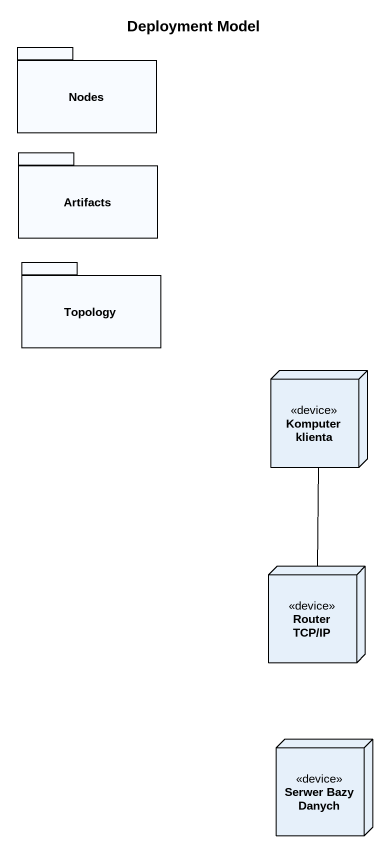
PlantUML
@startuml
title Deployment Model
package Nodes {
}
package Artifacts {
}
package Topology {
}
node "Komputer klienta" as Komputer_klienta <<device>>
node "Router TCP/IP" as Router_TCP_IP <<device>>
node "Serwer Bazy Danych" as Serwer_Bazy_Danych <<device>>
Komputer_klienta -- Router_TCP_IP
@enduml
